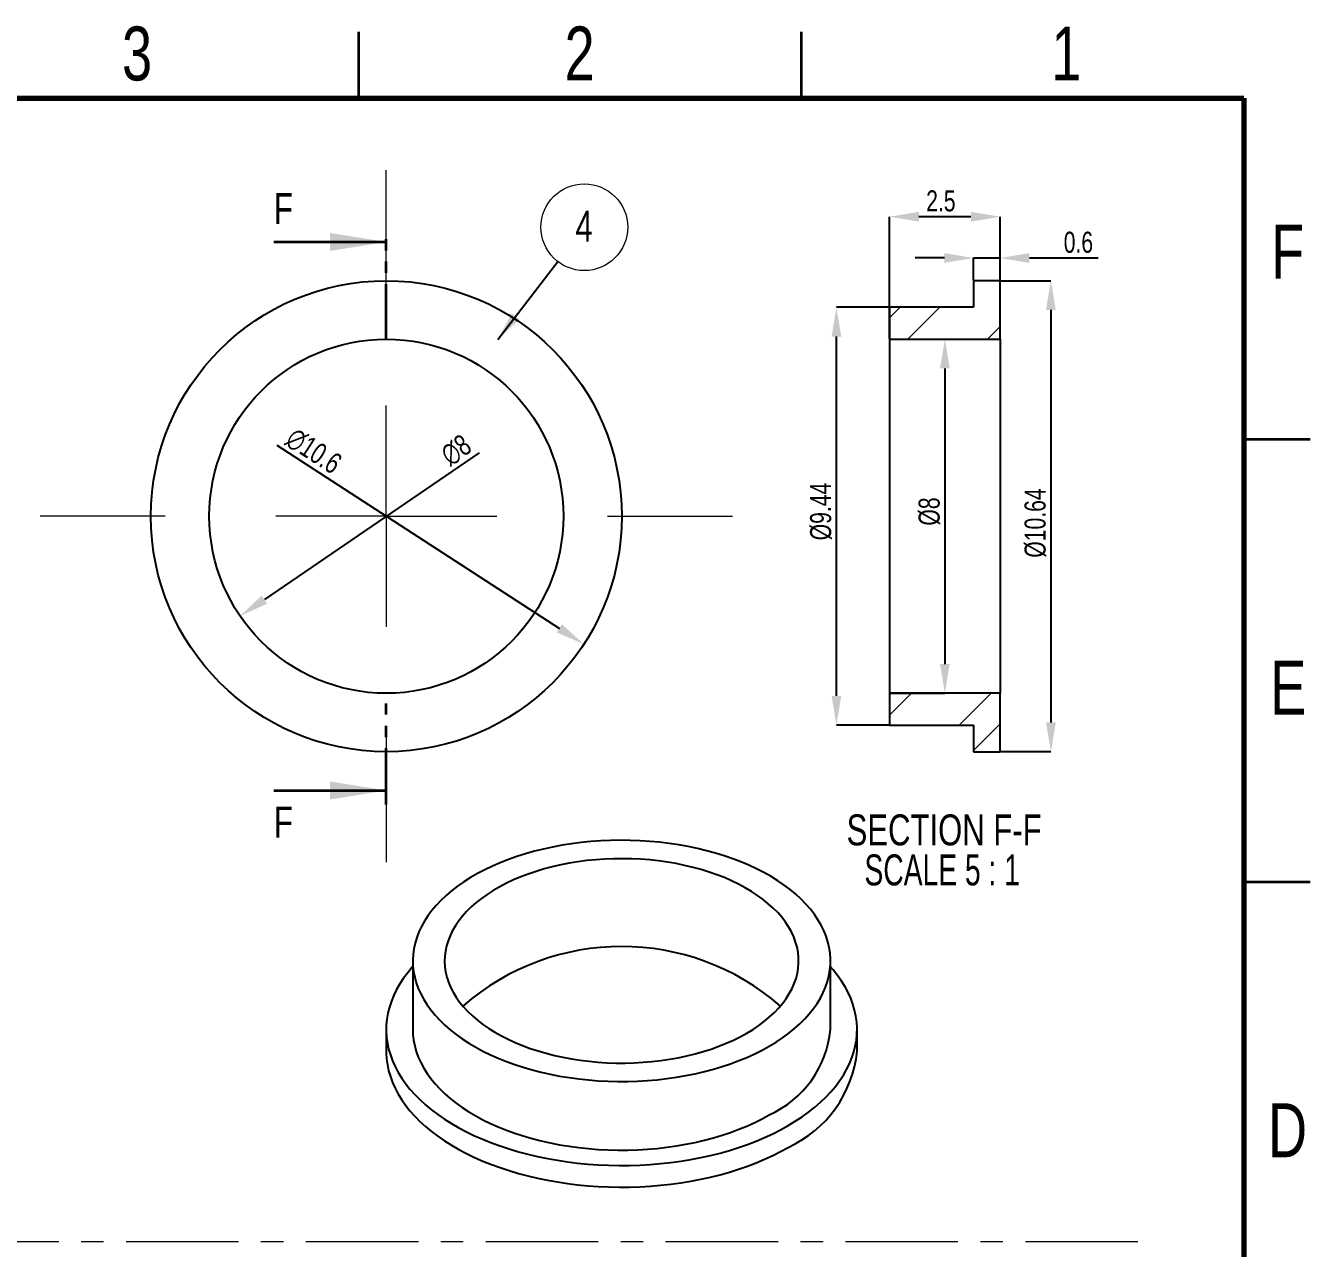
# Model space of a CAD drawing. Header units: millimetres. Extents: x 1113 to 2233, y 538 to 831.
# Drawn here: x 1382.7 to 1527.9, y 693.2 to 831.3 of the extents above; entities that cross this region are included whole.
import ezdxf

# ---------------------------------------------------------------- set-up
doc = ezdxf.new("R2010")
doc.units = ezdxf.units.MM
doc.linetypes.add('CENTERX2', pattern=[20.32, 12.7, -2.54, 2.54, -2.54])
doc.linetypes.add('PHANTOM', pattern=[12.7, 6.35, -1.27, 1.27, -1.27, 1.27, -1.27])
doc.styles.add('SLDTEXTSTYLE0', font='TXT', dxfattribs={"width": 0.75})
doc.styles.add('SLDTEXTSTYLE6', font='TXT', dxfattribs={"width": 0.681818})
doc.styles.get("Standard").update_dxf_attribs({"font": 'arial.ttf'})
doc.dimstyles.new('SLDDIMSTYLE2', dxfattribs={"dimtxt": 0.18, "dimasz": 3.302, "dimexe": 0, "dimexo": 0.0625, "dimgap": 0, "dimtad": 0, "dimtih": 1, "dimtoh": 1, "dimdec": 0, "dimrnd": 1e-09, "dimzin": 0, "dimdsep": 46, "dimtxsty": 'Standard', "dimsah": 1, "dimcen": 0.09, "dimadec": 0, "dimazin": 0, "dimtfac": 3.302, "dimtdec": 0, "dimtofl": 0, "dimtmove": 0, "dimatfit": 3, "dimfxl": 1, "dimfrac": 2, "dimtolj": 1, "dimtzin": 0, "dimarcsym": 0})
doc.dimstyles.new('SLDDIMSTYLE6', dxfattribs={"dimtxt": 2.38125, "dimasz": 3.302, "dimexe": 0, "dimexo": 0.0625, "dimgap": 0.595312, "dimtad": 1, "dimdec": 1, "dimlfac": 0.2, "dimrnd": 1e-09, "dimzin": 12, "dimdsep": 46, "dimtxsty": 'SLDTEXTSTYLE0', "dimsah": 1, "dimcen": 0, "dimadec": 0, "dimazin": 3, "dimtfac": 1, "dimtdec": 1, "dimtmove": 0, "dimatfit": 3, "dimfxl": 1, "dimfrac": 2, "dimtolj": 1, "dimtzin": 12, "dimarcsym": 0})
doc.dimstyles.new('SLDDIMSTYLE7', dxfattribs={"dimtxt": 2.38125, "dimasz": 3.302, "dimexe": 0, "dimexo": 0.0625, "dimgap": 0.595312, "dimtad": 1, "dimdec": 6, "dimlfac": 0.2, "dimrnd": 1e-09, "dimzin": 12, "dimdsep": 46, "dimtxsty": 'SLDTEXTSTYLE0', "dimsah": 1, "dimcen": 0.09, "dimadec": 0, "dimazin": 3, "dimtfac": 1, "dimtdec": 1, "dimtofl": 0, "dimtmove": 0, "dimatfit": 3, "dimfxl": 1, "dimfrac": 2, "dimtolj": 1, "dimtzin": 12, "dimarcsym": 0})
doc.dimstyles.new('SLDDIMSTYLE8', dxfattribs={"dimtxt": 2.38125, "dimasz": 3.302, "dimexe": 0, "dimexo": 0.0625, "dimgap": 0.595312, "dimtad": 1, "dimdec": 6, "dimlfac": 0.2, "dimrnd": 1e-09, "dimzin": 12, "dimdsep": 46, "dimtxsty": 'SLDTEXTSTYLE0', "dimsah": 1, "dimcen": 0.09, "dimadec": 0, "dimazin": 3, "dimtfac": 1, "dimtdec": 1, "dimtmove": 0, "dimatfit": 0, "dimfxl": 1, "dimfrac": 2, "dimtolj": 1, "dimtzin": 12, "dimarcsym": 0})
doc.dimstyles.new('SLDDIMSTYLE9', dxfattribs={"dimtxt": 2.38125, "dimasz": 3.302, "dimexe": 0, "dimexo": 0.0625, "dimgap": 0.595312, "dimtad": 1, "dimdec": 6, "dimlfac": 0.2, "dimrnd": 1e-09, "dimdsep": 46, "dimtxsty": 'SLDTEXTSTYLE0', "dimsah": 1, "dimcen": 0.09, "dimadec": 0, "dimazin": 2, "dimtfac": 1, "dimtdec": 1, "dimtmove": 0, "dimatfit": 0, "dimfxl": 1, "dimfrac": 2, "dimtolj": 1, "dimtzin": 12, "dimarcsym": 0})
pattern_1 = [(45, (1110.37, 536.097), (-6.7352, 6.7352), []), (45, (1114.861, 536.097), (-6.7352, 6.7352), [])]

# ---------------------------------------------------------------- blocks, each defined once
blk = doc.blocks.new('*D89')
at = {"color": 0, "linetype": 'Continuous', "lineweight": -2, "transparency": 16777216}
blk.add_line((1433.96, 783.05), (1409.69, 766.47), dxfattribs=at)
at = {"color": 0, "linetype": 'Continuous', "transparency": 16777216}
blk.add_solid([(1409.38, 766.92), (1410, 766.01), (1406.96, 764.61)], dxfattribs=at)
at = {"layer": 'Defpoints', "color": 0, "linetype": 'Continuous', "transparency": 16777216}
for p in [(1439.99, 787.17), (1406.96, 764.61)]:
    blk.add_point(p, dxfattribs=at)
at = {"color": 0, "linetype": 'Continuous', "lineweight": 18, "transparency": 16777216, "insert": (1429.33, 783.5), "char_height": 2.381, "attachment_point": 1, "rotation": 34.3419, "style": 'SLDTEXTSTYLE0'}
blk.add_mtext('\\A1;∅8', dxfattribs=at)
blk = doc.blocks.new('*D90')
at = {"color": 0, "linetype": 'Continuous', "lineweight": -2, "transparency": 16777216}
blk.add_line((1411.11, 783.9), (1443.03, 763.22), dxfattribs=at)
at = {"color": 0, "linetype": 'Continuous', "transparency": 16777216}
blk.add_solid([(1443.32, 763.68), (1442.73, 762.76), (1445.8, 761.42)], dxfattribs=at)
at = {"layer": 'Defpoints', "color": 0, "linetype": 'Continuous', "transparency": 16777216}
for p in [(1401.15, 790.35), (1445.8, 761.42)]:
    blk.add_point(p, dxfattribs=at)
at = {"color": 0, "linetype": 'Continuous', "lineweight": 18, "transparency": 16777216, "insert": (1413.23, 786.08), "char_height": 2.381, "attachment_point": 1, "rotation": 327.0557, "style": 'SLDTEXTSTYLE0'}
blk.add_mtext('\\A1;∅10.6', dxfattribs=at)
blk = doc.blocks.new('SW_NOTE_19')
at = {"color": 0, "linetype": 'Continuous', "lineweight": 0}
blk.add_circle((2.99, 3.88), 4.9, dxfattribs=at)
at = {"color": 0, "linetype": 'Continuous', "lineweight": 0, "insert": (2.96, 5.73), "char_height": 3.5, "attachment_point": 2, "style": 'SLDTEXTSTYLE0'}
blk.add_mtext('4', dxfattribs=at)
blk = doc.blocks.new('SW_CENTERMARKSYMBOL_2')
at = {"color": 0, "linetype": 'Continuous', "lineweight": 0}
for p, q in [((0, 25), (0, 39.1)), ((0, 0), (0, 12.5)), ((-25, 0), (-39.1, 0)), ((0, 0), (-12.5, 0)), ((0, 0), (0, -12.5)), ((0, 0), (12.5, 0)), ((25, 0), (39.1, 0)), ((0, -25), (0, -39.1))]:
    blk.add_line(p, q, dxfattribs=at)
blk = doc.blocks.new('*D91')
at = {"color": 0, "linetype": 'Continuous', "lineweight": -2, "transparency": 16777216}
for p, q in [((1480.4, 795.89), (1486.58, 795.89)), ((1486.58, 792.59), (1486.58, 759.19)), ((1480.4, 755.89), (1486.58, 755.89))]:
    blk.add_line(p, q, dxfattribs=at)
at = {"color": 0, "linetype": 'Continuous', "transparency": 16777216}
for points in [[(1486.03, 792.59), (1487.13, 792.59), (1486.58, 795.89)], [(1486.03, 759.19), (1487.13, 759.19), (1486.58, 755.89)]]:
    blk.add_solid(points, dxfattribs=at)
at = {"layer": 'Defpoints', "color": 0, "linetype": 'Continuous', "transparency": 16777216}
for p in [(1480.33, 795.89), (1480.33, 755.89), (1486.58, 755.89)]:
    blk.add_point(p, dxfattribs=at)
at = {"color": 0, "linetype": 'Continuous', "lineweight": 18, "transparency": 16777216, "insert": (1483.61, 776.42), "char_height": 2.381, "attachment_point": 2, "rotation": 90, "style": 'SLDTEXTSTYLE0'}
blk.add_mtext('\\A1;%%c8', dxfattribs=at)
blk = doc.blocks.new('*D92')
at = {"color": 0, "linetype": 'Continuous', "lineweight": -2, "transparency": 16777216}
for p, q in [((1480.27, 799.49), (1474.33, 799.49)), ((1474.33, 755.59), (1474.33, 796.19)), ((1480.27, 752.29), (1474.33, 752.29))]:
    blk.add_line(p, q, dxfattribs=at)
at = {"color": 0, "linetype": 'Continuous', "transparency": 16777216}
for points in [[(1473.78, 796.19), (1474.88, 796.19), (1474.33, 799.49)], [(1473.78, 755.59), (1474.88, 755.59), (1474.33, 752.29)]]:
    blk.add_solid(points, dxfattribs=at)
at = {"layer": 'Defpoints', "color": 0, "linetype": 'Continuous', "transparency": 16777216}
for p in [(1474.33, 799.49), (1480.33, 799.49), (1480.33, 752.29)]:
    blk.add_point(p, dxfattribs=at)
at = {"color": 0, "linetype": 'Continuous', "lineweight": 18, "transparency": 16777216, "insert": (1471.35, 776.42), "char_height": 2.3813, "attachment_point": 2, "rotation": 90, "style": 'SLDTEXTSTYLE0'}
blk.add_mtext('\\A1;%%c9.44', dxfattribs=at)
blk = doc.blocks.new('*D93')
at = {"color": 0, "linetype": 'Continuous', "lineweight": -2, "transparency": 16777216}
for p, q in [((1480.33, 795.95), (1480.33, 809.72)), ((1489.53, 809.72), (1483.64, 809.72)), ((1492.83, 795.95), (1492.83, 809.72))]:
    blk.add_line(p, q, dxfattribs=at)
at = {"color": 0, "linetype": 'Continuous', "transparency": 16777216}
for points in [[(1483.64, 810.27), (1483.64, 809.17), (1480.33, 809.72)], [(1489.53, 810.27), (1489.53, 809.17), (1492.83, 809.72)]]:
    blk.add_solid(points, dxfattribs=at)
at = {"layer": 'Defpoints', "color": 0, "linetype": 'Continuous', "transparency": 16777216}
for p in [(1480.33, 809.72), (1480.33, 795.89), (1492.83, 795.89)]:
    blk.add_point(p, dxfattribs=at)
at = {"color": 0, "linetype": 'Continuous', "lineweight": 18, "transparency": 16777216, "insert": (1486.13, 812.7), "char_height": 2.381, "attachment_point": 2, "style": 'SLDTEXTSTYLE0'}
blk.add_mtext('\\A1;2.5', dxfattribs=at)
blk = doc.blocks.new('*D94')
at = {"color": 0, "linetype": 'Continuous', "lineweight": -2, "transparency": 16777216}
for p, q in [((1486.53, 805.06), (1483.23, 805.06)), ((1489.83, 802.55), (1489.83, 805.06)), ((1489.83, 805.06), (1492.83, 805.06)), ((1492.83, 802.55), (1492.83, 805.06)), ((1496.14, 805.06), (1503.9, 805.06))]:
    blk.add_line(p, q, dxfattribs=at)
at = {"color": 0, "linetype": 'Continuous', "transparency": 16777216}
for points in [[(1486.53, 805.61), (1486.53, 804.51), (1489.83, 805.06)], [(1496.14, 805.61), (1496.14, 804.51), (1492.83, 805.06)]]:
    blk.add_solid(points, dxfattribs=at)
at = {"layer": 'Defpoints', "color": 0, "linetype": 'Continuous', "transparency": 16777216}
for p in [(1489.83, 805.06), (1489.83, 802.49), (1492.83, 802.49)]:
    blk.add_point(p, dxfattribs=at)
at = {"color": 0, "linetype": 'Continuous', "lineweight": 18, "transparency": 16777216, "insert": (1501.67, 808.03), "char_height": 2.381, "attachment_point": 2, "style": 'SLDTEXTSTYLE0'}
blk.add_mtext('\\A1;0.6', dxfattribs=at)
blk = doc.blocks.new('*D95')
at = {"color": 0, "linetype": 'Continuous', "lineweight": -2, "transparency": 16777216}
for p, q in [((1492.9, 802.49), (1498.56, 802.49)), ((1498.56, 799.19), (1498.56, 752.59)), ((1492.9, 749.29), (1498.56, 749.29))]:
    blk.add_line(p, q, dxfattribs=at)
at = {"color": 0, "linetype": 'Continuous', "transparency": 16777216}
for points in [[(1498.01, 799.19), (1499.11, 799.19), (1498.56, 802.49)], [(1498.01, 752.59), (1499.11, 752.59), (1498.56, 749.29)]]:
    blk.add_solid(points, dxfattribs=at)
at = {"layer": 'Defpoints', "color": 0, "linetype": 'Continuous', "transparency": 16777216}
for p in [(1492.83, 802.49), (1492.83, 749.29), (1498.56, 749.29)]:
    blk.add_point(p, dxfattribs=at)
at = {"color": 0, "linetype": 'Continuous', "lineweight": 18, "transparency": 16777216, "insert": (1495.58, 775.12), "char_height": 2.3813, "attachment_point": 2, "rotation": 90, "style": 'SLDTEXTSTYLE0'}
blk.add_mtext('\\A1;%%c10.64', dxfattribs=at)
blk = doc.blocks.new('SW_NOTE_20')
at = {"color": 0, "linetype": 'Continuous', "lineweight": 0, "char_height": 3.5, "attachment_point": 2}
for s, insert, style in [('SECTION F-F', (13.18, 4.51), 'SLDTEXTSTYLE0'), ('SCALE 5 : 1', (12.96, -0.01), 'SLDTEXTSTYLE6')]:
    blk.add_mtext(s, dxfattribs=dict(at, insert=insert, style=style))

msp = doc.modelspace()

# ---------------------------------------------------------------- hatches: boundary and pattern name
at = {"linetype": 'Continuous', "lineweight": 18}
h = msp.add_hatch(dxfattribs=at)
h.set_pattern_fill('ANSI32', style=0)
h.set_pattern_definition(pattern_1)
h.paths.add_polyline_path([(1480.3336833, 799.4878802), (1480.3336833, 795.8878802), (1492.8336833, 795.8878802), (1492.8336833, 802.4878802), (1489.8336833, 802.4878802), (1489.8336833, 799.4878802)], flags=0)
h = msp.add_hatch(dxfattribs=at)
h.set_pattern_fill('ANSI32', style=0)
h.set_pattern_definition(pattern_1)
h.paths.add_polyline_path([(1492.8336833, 749.2878802), (1492.8336833, 755.8878802), (1480.3336833, 755.8878802), (1480.3336833, 752.2878802), (1489.8336833, 752.2878802), (1489.8336833, 749.2878802)], flags=0)

# ---------------------------------------------------------------- linework, layer by layer
at = {"color": 7, "linetype": 'Continuous', "lineweight": 35}
for p, q in [((1420.3704686, 823.0966835), (1420.3704686, 830.5966835)), ((1470.3704686, 823.0966835), (1470.3704686, 830.5966835)), ((1410.7738777, 806.8718802), (1423.4738777, 806.8718802)), ((1520.3704686, 784.5966835), (1527.8704686, 784.5966835)), ((1410.7738777, 744.9038802), (1423.4738777, 744.9038802)), ((1520.3704686, 734.5966835), (1527.8704686, 734.5966835))]:
    msp.add_line(p, q, dxfattribs=at)
at = {"color": 7, "linetype": 'Continuous', "lineweight": 70}
for p, q in [((1120.3704686, 823.0966835), (1520.3704686, 823.0966835)), ((1520.3704686, 823.0966835), (1520.3704686, 546.0966835))]:
    msp.add_line(p, q, dxfattribs=at)
at = {"color": 7, "linetype": 'PHANTOM', "lineweight": 35}
for p, q in [((1423.4738777, 795.7593802), (1423.4738777, 808.4593802)), ((1423.4738777, 743.3163802), (1423.4738777, 756.0227302))]:
    msp.add_line(p, q, dxfattribs=at)
at = {"color": 7, "linetype": 'Continuous', "lineweight": 25}
for p, q in [((1489.8336832, 802.4878784), (1489.8336832, 799.4878789)), ((1492.8336833, 802.4878784), (1489.8336832, 802.4878784)), ((1492.8336833, 795.8878794), (1492.8336833, 802.4878784)), ((1489.8336832, 799.4878789), (1480.3336836, 799.4878789)), ((1480.3336836, 799.4878789), (1480.3336836, 795.8878794)), ((1480.3336836, 795.8878794), (1480.3336836, 755.8878803)), ((1480.3336836, 795.8878794), (1492.8336833, 795.8878794)), ((1492.8336833, 795.8878794), (1492.8336833, 755.8878803)), ((1492.8336833, 755.8878803), (1480.3336836, 755.8878803)), ((1480.3336836, 755.8878803), (1480.3336836, 752.2878802)), ((1492.8336833, 749.2878802), (1492.8336833, 755.8878803)), ((1480.3336836, 752.2878802), (1489.8336832, 752.2878802)), ((1489.8336832, 752.2878802), (1489.8336832, 749.2878802)), ((1489.8336832, 749.2878802), (1492.8336833, 749.2878802)), ((1426.4587718, 725.6565167), (1426.4587718, 717.8993793)), ((1473.6587715, 717.8993789), (1473.6587715, 725.6565162)), ((1423.4587715, 717.8993789), (1423.4587715, 715.4497563)), ((1476.6587735, 715.4497558), (1476.6587735, 717.8993784))]:
    msp.add_line(p, q, dxfattribs=at)
at = {"color": 7, "linetype": 'CENTERX2', "lineweight": 18}
msp.add_line((1373.7527349, 693.9545908), (1508.6277139, 693.9545908), dxfattribs=at)
at = {"color": 7, "linetype": 'Continuous', "lineweight": 25, "flags": 128}
for points in [[(1466.7464908, 716.0229013), (1467.5159417, 716.4885906), (1468.2464362, 716.9747387), (1468.9363482, 717.4802585), (1469.5841385, 718.0040219), (1470.1883584, 718.5448619), (1470.7476607, 719.1015712), (1471.2607998, 719.6729061), (1471.7266258, 720.2575944), (1472.1441047, 720.8543284), (1472.5123023, 721.461778), (1472.8303982, 722.0785876), (1473.0976817, 722.7033812), (1473.313555, 723.3347646), (1473.4775359, 723.9713301), (1473.5892646, 724.6116537), (1473.648485, 725.25431), (1473.655068, 725.8978636), (1473.6089987, 726.5408783), (1473.51038, 727.1819194), (1473.3594317, 727.819557), (1473.1564881, 728.4523684), (1472.9020083, 729.0789403), (1472.596554, 729.6978765), (1472.2408083, 730.307794), (1471.835568, 730.9073339), (1471.3817337, 731.4951551), (1470.8803195, 732.0699498), (1470.3324451, 732.6304329), (1469.7393319, 733.1753557), (1469.1023037, 733.7034998), (1468.4227812, 734.2136875), (1467.7022825, 734.7047821), (1466.9424143, 735.1756849), (1466.1448708, 735.6253477), (1465.3114334, 736.0527667), (1464.4439615, 736.4569864), (1463.5443905, 736.8371061), (1462.614729, 737.1922782), (1461.6570489, 737.5217095), (1460.6734896, 737.8246647), (1459.6662433, 738.1004678), (1458.6375598, 738.3485043), (1457.5897331, 738.5682196), (1456.5251037, 738.7591237), (1455.4460432, 738.9207903), (1454.3549625, 739.0528598), (1453.2542951, 739.1550366), (1452.1464977, 739.2270932), (1451.0340411, 739.2688684), (1449.9194084, 739.2802688), (1448.8050871, 739.2612697), (1447.6935632, 739.211913), (1446.5873166, 739.1323085), (1445.4888165, 739.0226344), (1444.4005141, 738.8831359), (1443.3248364, 738.7141227), (1442.264186, 738.5159736), (1441.2209275, 738.2891296), (1440.1973903, 738.0340976), (1439.1958571, 737.7514461), (1438.2185636, 737.4418062), (1437.2676904, 737.1058687), (1436.3453589, 736.7443832), (1435.4536273, 736.3581564), (1434.5944856, 735.94805), (1433.7698509, 735.5149792), (1432.981563, 735.0599103), (1432.231381, 734.5838588), (1431.520979, 734.0878868), (1430.851942, 733.5731011), (1430.2257629, 733.0406505), (1429.6438391, 732.4917231), (1429.107469, 731.9275435), (1428.6178491, 731.3493707), (1428.1760729, 730.7584953), (1427.7831249, 730.156235), (1427.4398835, 729.5439345), (1427.1471123, 728.922959), (1426.9054675, 728.2946955), (1426.7154859, 727.6605448), (1426.577592, 727.0219223), (1426.4920944, 726.3802532), (1426.4591834, 725.7369692), (1426.4789315, 725.0935054), (1426.5512961, 724.4512979), (1426.6761154, 723.8117801), (1426.8531099, 723.1763783), (1427.0818858, 722.5465108), (1427.3619311, 721.9235824), (1427.6926225, 721.308985), (1428.0732217, 720.7040875), (1428.50288, 720.1102411), (1428.9806368, 719.5287702), (1429.5054276, 718.9609735), (1430.0760811, 718.4081166), (1430.6913238, 717.8714344), (1431.3497819, 717.3521231), (1432.0499868, 716.8513423), (1432.7903785, 716.3702091), (1433.5693016, 715.909797), (1434.3850177, 715.4711345), (1435.2357106, 715.0551994), (1436.1194774, 714.6629194), (1437.0343488, 714.2951709), (1437.9782851, 713.9527739), (1438.9491756, 713.6364927), (1439.944857, 713.3470325), (1440.9631035, 713.0850396), (1442.0016496, 712.8510993), (1443.0581723, 712.6457317), (1444.1303173, 712.4693966), (1445.2156892, 712.3224886), (1446.3118695, 712.2053317), (1447.41641, 712.1181911), (1448.5268461, 712.0612598), (1449.6407009, 712.0346645), (1450.7554891, 712.0384648), (1451.8687232, 712.0726521), (1452.9779163, 712.1371516), (1454.0805997, 712.2318158), (1455.1743063, 712.3564368), (1456.2565979, 712.5107363), (1457.3250592, 712.6943691), (1458.3773067, 712.9069251), (1459.4109923, 713.1479305), (1460.4238119, 713.4168462), (1461.4135002, 713.7130751), (1462.3778534, 714.0359534), (1463.3147174, 714.3847621), (1464.2220005, 714.7587235), (1465.0976813, 715.1570012), (1465.9398057, 715.5787067), (1466.7464908, 716.0229013)], [(1464.2009067, 717.4924357), (1464.9045667, 717.9199471), (1465.569494, 718.3676433), (1466.1939544, 718.834356), (1466.7763224, 719.3188655), (1467.3150731, 719.8199113), (1467.8088058, 720.3361828), (1468.2562304, 720.8663349), (1468.6561805, 721.4089831), (1469.007614, 721.9627123), (1469.3096069, 722.5260805), (1469.5613825, 723.0976128), (1469.7622731, 723.6758233), (1469.9117635, 724.2591998), (1470.009457, 724.8462226), (1470.0551023, 725.4353592), (1470.0485794, 726.0250727), (1469.9899056, 726.6138238), (1469.8792323, 727.2000787), (1469.7168508, 727.7823061), (1469.5031852, 728.3589869), (1469.2387903, 728.9286184), (1468.9243559, 729.4897131), (1468.5607043, 730.0408071), (1468.1487831, 730.5804626), (1467.6896656, 731.1072732), (1467.1845529, 731.6198622), (1466.6347605, 732.1168941), (1466.041723, 732.5970721), (1465.4069882, 733.0591417), (1464.7322122, 733.5018996), (1464.0191534, 733.9241902), (1463.2696754, 734.3249108), (1462.4857308, 734.7030162), (1461.6693653, 735.057521), (1460.8227084, 735.3874993), (1459.9479711, 735.6920907), (1459.0474329, 735.9705004), (1458.1234448, 736.2220021), (1457.1784178, 736.4459396), (1456.2148157, 736.6417289), (1455.2351525, 736.8088586), (1454.2419851, 736.9468934), (1453.2379047, 737.0554732), (1452.2255304, 737.134314), (1451.2075025, 737.1832107), (1450.1864778, 737.2020352), (1449.1651202, 737.1907392), (1448.1460942, 737.1493516), (1447.1320575, 737.0779804), (1446.125657, 736.9768123), (1445.129517, 736.8461104), (1444.1462374, 736.6862164), (1443.1783826, 736.4975469), (1442.228478, 736.2805947), (1441.2990015, 736.0359252), (1440.3923788, 735.7641773), (1439.5109742, 735.4660594), (1438.6570877, 735.1423497), (1437.8329468, 734.7938924), (1437.0407018, 734.4215968), (1436.2824194, 734.0264342), (1435.5600779, 733.6094353), (1434.875562, 733.1716882), (1434.2306573, 732.7143349), (1433.6270461, 732.2385685), (1433.0663037, 731.7456304), (1432.5498924, 731.2368063), (1432.0791603, 730.7134241), (1431.6553344, 730.1768488), (1431.2795214, 729.6284805), (1430.9527008, 729.0697498), (1430.6757262, 728.5021146), (1430.4493194, 727.9270552), (1430.2740721, 727.3460726), (1430.1504402, 726.7606817), (1430.078747, 726.1724105), (1430.0591795, 725.5827933), (1430.0917882, 724.9933683), (1430.176489, 724.4056733), (1430.31306, 723.821242), (1430.501146, 723.2415988), (1430.7402553, 722.6682554), (1431.0297638, 722.1027079), (1431.3689176, 721.5464323), (1431.7568307, 721.0008798), (1432.1924917, 720.4674728), (1432.6747636, 719.9476031), (1433.2023886, 719.4426281), (1433.7739896, 718.9538634), (1434.3880766, 718.4825856), (1435.0430452, 718.0300241), (1435.737189, 717.5973597), (1436.4686969, 717.1857196), (1437.2356593, 716.7961797), (1438.036074, 716.4297551), (1438.8678569, 716.0874018), (1439.7288347, 715.7700134), (1440.6167609, 715.478418), (1441.5293225, 715.2133752), (1442.4641347, 714.9755781), (1443.4187608, 714.7656465), (1444.3907108, 714.5841274), (1445.3774483, 714.4314954), (1446.376397, 714.3081489), (1447.3849538, 714.2144081), (1448.400487, 714.1505178), (1449.4203444, 714.1166461), (1450.4418688, 714.1128805), (1451.4623938, 714.139231), (1452.4792573, 714.1956282), (1453.4898046, 714.2819272), (1454.491403, 714.3978989), (1455.4814333, 714.5432458), (1456.4573214, 714.7175826), (1457.4165125, 714.9204609), (1458.3565086, 715.1513472), (1459.2748584, 715.4096399), (1460.1691639, 715.6946657), (1461.0370947, 716.0056798), (1461.8763806, 716.3418737), (1462.6848384, 716.702367), (1463.4603551, 717.0862214), (1464.2009067, 717.4924357)], [(1426.4587716, 724.9838072), (1426.4116641, 724.9312626), (1425.8960073, 724.3205424), (1425.4276507, 723.6972527), (1425.0075101, 723.0626131), (1424.6364088, 722.4178663), (1424.3150728, 721.7642743), (1424.0441311, 721.1031165), (1423.8241142, 720.4356872), (1423.6554532, 719.7632932), (1423.5384781, 719.0872505), (1423.4734173, 718.4088824), (1423.4603987, 717.7295168), (1423.4994488, 717.0504844), (1423.5904878, 716.3731122), (1423.7333422, 715.6987295), (1423.9277281, 715.0286539), (1424.1732664, 714.3641972), (1424.4694785, 713.7066622), (1424.8157815, 713.0573338), (1425.2115001, 712.4174841), (1425.6558571, 711.7883655), (1426.1479849, 711.1712091), (1426.686918, 710.567224), (1427.2716043, 709.9775918), (1427.9008954, 709.4034658), (1428.573564, 708.8459727), (1429.2882882, 708.3062007), (1430.0436749, 707.7852086), (1430.8382385, 707.2840157), (1431.6704297, 706.803602), (1432.5386169, 706.3449092), (1433.4410978, 705.9088347), (1434.3761125, 705.4962328), (1435.3418236, 705.1079094), (1436.3363476, 704.7446269), (1437.3577304, 704.4070952), (1438.4039765, 704.0959757), (1439.4730379, 703.8118769), (1440.562822, 703.5553545), (1441.6711936, 703.3269115), (1442.795986, 703.1269946), (1443.934993, 702.9559952), (1445.0859905, 702.814249), (1446.2467213, 702.7020324), (1447.4149151, 702.6195631), (1448.5882833, 702.5670085), (1449.7645303, 702.5444649), (1450.9413542, 702.5519799), (1452.1164471, 702.5895402), (1453.2875145, 702.6570683), (1454.4522625, 702.7544335), (1455.6084081, 702.8814473), (1456.7536919, 703.0378581), (1457.8858682, 703.2233619), (1459.0027243, 703.4375937), (1460.102073, 703.6801348), (1461.181758, 703.9505121), (1462.2396723, 704.2481938), (1463.2737386, 704.5726001), (1464.2819406, 704.9230918), (1465.262295, 705.2989878), (1466.2128925, 705.6995469), (1467.1318636, 706.1239903), (1468.0174144, 706.5714838), (1468.8678108, 707.0411519)], [(1468.8678108, 707.0411519), (1469.681388, 707.5320753), (1470.4565535, 708.0432929), (1471.1917907, 708.5738036), (1471.8856546, 709.1225719), (1472.536796, 709.6885184), (1473.1439313, 710.2705411), (1473.7058805, 710.8674949), (1474.221536, 711.4782158), (1474.6898941, 712.1015046), (1475.1100332, 712.7361451), (1475.4811337, 713.3808924), (1475.8024705, 714.0344839), (1476.0734113, 714.6956422), (1476.2934294, 715.3630709), (1476.4620893, 716.0354655), (1476.579064, 716.7115084), (1476.6441274, 717.389875), (1476.6571452, 718.069241), (1476.6180943, 718.7482739), (1476.5270571, 719.425645), (1476.3842007, 720.1000289), (1476.1898149, 720.7701045), (1475.9442765, 721.4345613), (1475.6480649, 722.092096), (1475.301761, 722.7414248), (1474.9060433, 723.3812741), (1474.4616854, 724.0103931), (1473.9695584, 724.6275491), (1473.6587715, 724.983808)], [(1426.4587718, 717.8993793), (1426.4789315, 717.336368), (1426.5512961, 716.6941605), (1426.6761154, 716.0546427), (1426.8531099, 715.4192409), (1427.0818858, 714.7893735), (1427.3619311, 714.1664451), (1427.6926225, 713.5518476), (1428.0732217, 712.9469501), (1428.50288, 712.3531038), (1428.9806368, 711.7716329), (1429.5054276, 711.2038362), (1430.0760811, 710.6509792), (1430.6913238, 710.114297), (1431.3497819, 709.5949858), (1432.0499868, 709.0942049), (1432.7903785, 708.6130717), (1433.5693016, 708.1526597), (1434.3850177, 707.7139971), (1435.2357106, 707.298062), (1436.1194774, 706.9057821), (1437.0343488, 706.5380335), (1437.9782851, 706.1956366), (1438.9491756, 705.8793554), (1439.944857, 705.5898952), (1440.9631035, 705.3279022), (1442.0016496, 705.0939619), (1443.0581723, 704.8885943), (1444.1303173, 704.7122593), (1445.2156892, 704.5653512), (1446.3118695, 704.4481944), (1447.41641, 704.3610538), (1448.5268461, 704.3041224), (1449.6407009, 704.2775272), (1450.7554891, 704.2813275), (1451.8687232, 704.3155147), (1452.9779163, 704.3800143), (1454.0805997, 704.4746784), (1455.1743063, 704.5992994), (1456.2565979, 704.7535989), (1457.3250592, 704.9372318), (1458.3773067, 705.1497877), (1459.4109923, 705.3907932), (1460.4238119, 705.6597088), (1461.4135002, 705.9559377), (1462.3778534, 706.278816), (1463.3147174, 706.6276248), (1464.2220005, 707.0015861), (1465.0976813, 707.3998639), (1465.9398057, 707.8215694), (1466.7464908, 708.2657639)], [(1423.4587715, 715.4497563), (1423.4603987, 715.2798943), (1423.4994488, 714.6008618), (1423.5904878, 713.9234897), (1423.7333422, 713.249107), (1423.9277281, 712.5790314), (1424.1732664, 711.9145746), (1424.4694785, 711.2570396), (1424.8157815, 710.6077113), (1425.2115001, 709.9678615), (1425.6558571, 709.338743), (1426.1479849, 708.7215865), (1426.686918, 708.1176015), (1427.2716043, 707.5279693), (1427.9008954, 706.9538433), (1428.573564, 706.3963501), (1429.2882882, 705.8565781), (1430.0436749, 705.335586), (1430.8382385, 704.8343932), (1431.6704297, 704.3539794), (1432.5386169, 703.8952867), (1433.4410978, 703.4592121), (1434.3761125, 703.0466102), (1435.3418236, 702.6582869), (1436.3363476, 702.2950043), (1437.3577304, 701.9574726), (1438.4039765, 701.6463532), (1439.4730379, 701.3622543), (1440.562822, 701.105732), (1441.6711936, 700.877289), (1442.795986, 700.677372), (1443.934993, 700.5063727), (1445.0859905, 700.3646264), (1446.2467213, 700.2524098), (1447.4149151, 700.1699406), (1448.5882833, 700.1173859), (1449.7645303, 700.0948423), (1450.9413542, 700.1023573), (1452.1164471, 700.1399176), (1453.2875145, 700.2074457), (1454.4522625, 700.304811), (1455.6084081, 700.4318247), (1456.7536919, 700.5882355), (1457.8858682, 700.7737393), (1459.0027243, 700.9879711), (1460.102073, 701.2305122), (1461.181758, 701.5008896), (1462.2396723, 701.7985712), (1463.2737386, 702.1229776), (1464.2819406, 702.4734693), (1465.262295, 702.8493652), (1466.2128925, 703.2499243), (1467.1318636, 703.6743677), (1468.0174144, 704.1218613), (1468.8678108, 704.5915294)]]:
    msp.add_lwpolyline(points, dxfattribs=at)
at = {"color": 7, "linetype": 'Continuous', "lineweight": 25}
for radius in [26.6, 20]:
    msp.add_circle((1423.4738777, 775.8878802), radius, dxfattribs=at)
for centre, radius, start, end in [((1450.0587718, 699.9793332), 27.2970875, 48.911869928, 131.088128554), ((1461.9209614, 719.0248087), 11.7916401, 294.156667882, 354.523180848), ((1463.3581233, 716.7690116), 13.3659167, 294.344317827, 354.335512863)]:
    msp.add_arc(centre, radius, start, end, dxfattribs=at)
at = {"color": 7, "linetype": 'Continuous', "lineweight": 35}
for points in [[(1423.4738777, 806.8718802), (1417.1238777, 807.8878802), (1417.1238777, 805.8558802)], [(1423.4738777, 744.9038802), (1417.1238777, 745.9198802), (1417.1238777, 743.8878802)]]:
    msp.add_solid(points, dxfattribs=at)

# ---------------------------------------------------------------- block references
at = {"color": 7, "linetype": 'Continuous', "lineweight": 0}
for name, p in [('SW_CENTERMARKSYMBOL_2', (1423.4738777, 775.8878802)), ('SW_NOTE_19', (1442.8545754, 804.657008)), ('SW_NOTE_20', (1473.3177113, 737.6921857))]:
    msp.add_blockref(name, p, dxfattribs=at)

# ---------------------------------------------------------------- texts
at = {"color": 7, "linetype": 'Continuous', "lineweight": 0, "char_height": 6.096, "attachment_point": 2, "style": 'SLDTEXTSTYLE0'}
for s, insert in [('3', (1395.3090853, 831.2103739)), ('2', (1445.3090853, 831.2103739)), ('1', (1500.3090853, 831.2103739)), ('F', (1525.3069687, 808.8223739)), ('E', (1525.3810519, 759.5723739)), ('D', (1525.3006187, 709.5723739))]:
    msp.add_mtext(s, dxfattribs=dict(at, insert=insert))
at = {"color": 7, "linetype": 'Continuous', "char_height": 3.5, "attachment_point": 1, "style": 'SLDTEXTSTYLE0'}
for insert in [(1410.7738777, 812.3826865), (1410.7738777, 743.0687818)]:
    msp.add_mtext('F', dxfattribs=dict(at, insert=insert))

# ---------------------------------------------------------------- dimensions: what is measured, and where the dimension line sits
at = {"color": 7, "linetype": 'Continuous', "lineweight": 18}
for base, p1, p2, dimstyle, picture, middle in [((1480.3336833, 809.7211704), (1492.8336833, 795.8878802), (1480.3336833, 795.8878802), 'SLDDIMSTYLE8', '*D93', (1486.1338826, 809.7211704)), ((1489.8336833, 805.0582759), (1492.8336833, 802.4878802), (1489.8336833, 802.4878802), 'SLDDIMSTYLE9', '*D94', (1501.6701052, 805.0582759))]:
    dim = msp.add_linear_dim(base=base, p1=p1, p2=p2, dimstyle=dimstyle, dxfattribs=at)
    dim.commit()
    dim.dimension.update_dxf_attribs({"geometry": picture, "text_midpoint": middle, "dimtype": 160})
for base, p1, p2, picture, middle in [((1498.55726, 749.2878802), (1492.8336833, 802.4878802), (1492.8336833, 749.2878802), '*D95', (1498.55726, 775.1158373)), ((1474.3315013, 799.4878802), (1480.3336833, 752.2878802), (1480.3336833, 799.4878802), '*D92', (1474.3315013, 776.4241933)), ((1486.5836833, 755.8878802), (1480.3336833, 795.8878802), (1480.3336833, 755.8878802), '*D91', (1486.5836833, 776.4241933))]:
    dim = msp.add_linear_dim(base=base, p1=p1, p2=p2, angle=90, text='%%c<>', dimstyle='SLDDIMSTYLE7', dxfattribs=at)
    dim.commit()
    dim.dimension.update_dxf_attribs({"geometry": picture, "text_midpoint": middle, "dimtype": 160})
for p1, p2, picture, middle in [((1401.1511713, 790.3535908), (1445.796584, 761.4221697), '*D90', (1414.2304151, 781.8778911)), ((1439.987599, 787.1704777), (1406.9601563, 764.6052827), '*D89', (1432.241143, 781.8779005))]:
    dim = msp.add_diameter_dim_2p(p1=p1, p2=p2, dimstyle='SLDDIMSTYLE6', dxfattribs=at)
    dim.commit()
    dim.dimension.update_dxf_attribs({"geometry": picture, "text_midpoint": middle, "dimtype": 163})

# ---------------------------------------------------------------- leaders
at = {"color": 7, "linetype": 'Continuous', "lineweight": 0}
msp.add_leader([(1436.0623289, 795.8501169), (1442.8545754, 804.657008)], dimstyle='SLDDIMSTYLE2', dxfattribs=at)

doc.saveas('drawing.dxf')
